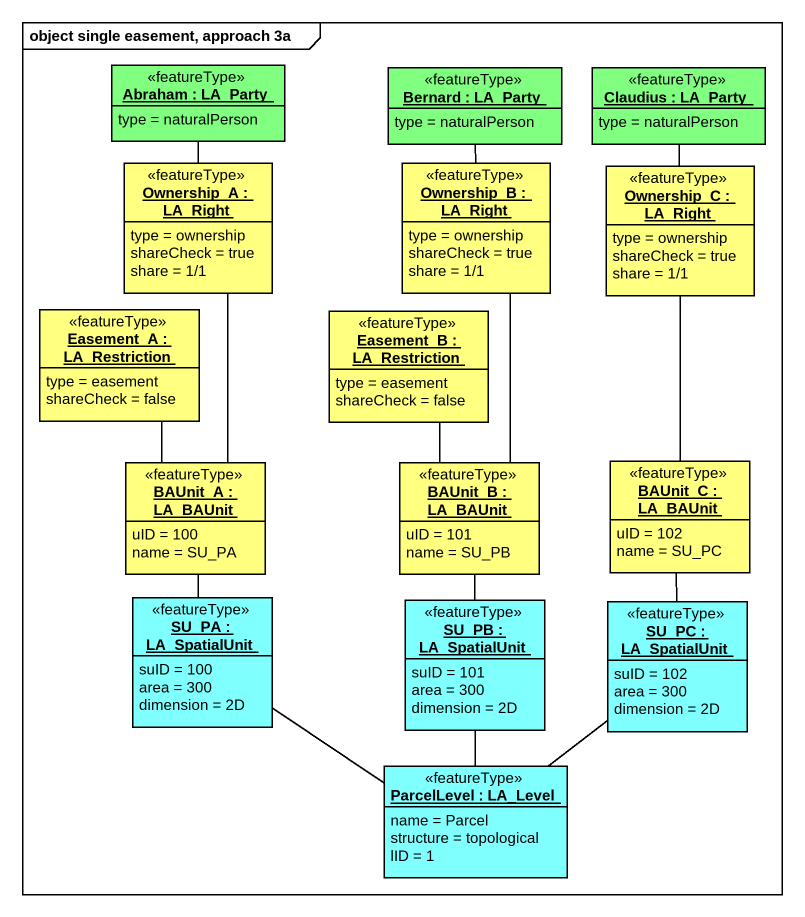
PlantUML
@startuml
mainframe object single easement, approach 3a
hide circle
hide empty members
object "Abraham : LA_Party" as Abraham <<featureType>> #80FF80 {
  type = naturalPerson
}
object "Bernard : LA_Party" as Bernard <<featureType>> #80FF80 {
  type = naturalPerson
}
object "Claudius : LA_Party" as Claudius <<featureType>> #80FF80 {
  type = naturalPerson
}
object "Ownership_A : LA_Right" as Ownership_A <<featureType>> #FFFF80 {
  type = ownership
  shareCheck = true
  share = 1/1
}
object "Ownership_B : LA_Right" as Ownership_B <<featureType>> #FFFF80 {
  type = ownership
  shareCheck = true
  share = 1/1
}
object "Ownership_C : LA_Right" as Ownership_C <<featureType>> #FFFF80 {
  type = ownership
  shareCheck = true
  share = 1/1
}
object "Easement_A : LA_Restriction" as Easement_A <<featureType>> #FFFF80 {
  type = easement
  shareCheck = false
}
object "Easement_B : LA_Restriction" as Easement_B <<featureType>> #FFFF80 {
  type = easement
  shareCheck = false
}
object "BAUnit_A : LA_BAUnit" as BAUnit_A <<featureType>> #FFFF80 {
  uID = 100
  name = SU_PA
}
object "BAUnit_B : LA_BAUnit" as BAUnit_B <<featureType>> #FFFF80 {
  uID = 101
  name = SU_PB
}
object "BAUnit_C : LA_BAUnit" as BAUnit_C <<featureType>> #FFFF80 {
  uID = 102
  name = SU_PC
}
object "SU_PA : LA_SpatialUnit" as SU_PA <<featureType>> #80FFFF {
  suID = 100
  area = 300
  dimension = 2D
}
object "SU_PB : LA_SpatialUnit" as SU_PB <<featureType>> #80FFFF {
  suID = 101
  area = 300
  dimension = 2D
}
object "SU_PC : LA_SpatialUnit" as SU_PC <<featureType>> #80FFFF {
  suID = 102
  area = 300
  dimension = 2D
}
object "ParcelLevel : LA_Level" as ParcelLevel <<featureType>> #80FFFF {
  name = Parcel
  structure = topological
  lID = 1
}
Abraham -- Ownership_A
Bernard -- Ownership_B
Ownership_C -up- Claudius
BAUnit_A -up- Ownership_A
BAUnit_A -up- Easement_A
BAUnit_B -up- Ownership_B
BAUnit_B -up- Easement_B
BAUnit_C -up- Ownership_C
SU_PA -up- BAUnit_A
SU_PA -right- ParcelLevel
SU_PB -up- BAUnit_B
SU_PB -- ParcelLevel
SU_PC -up- BAUnit_C
SU_PC -- ParcelLevel
@enduml
